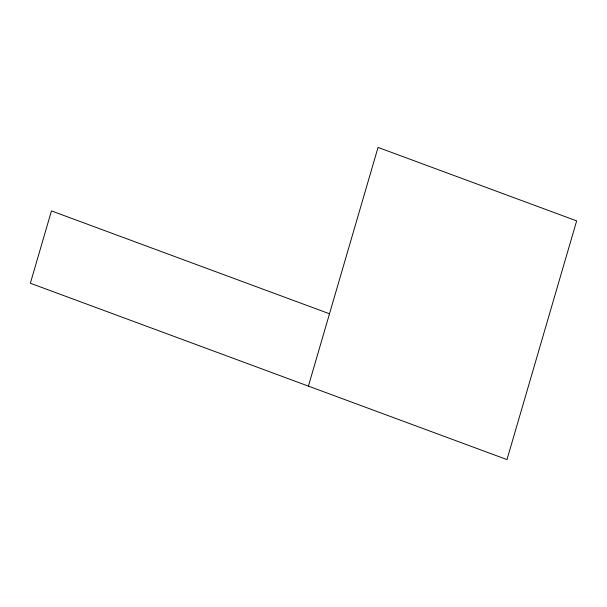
<?xml version="1.0" encoding="UTF-8"?>
<svg xmlns="http://www.w3.org/2000/svg" width="607" height="607" viewBox="0 0 607 607"><rect width="100%" height="100%" fill="white"/><g stroke="black" fill="none" stroke-linecap="round" stroke-linejoin="round"><path stroke-width="0.91" d="M308.394 386.113L378.047 147.402L576.65 220.887L506.989 459.598L30.35 283.234L51.458 210.902L329.502 313.781"/></g></svg>
